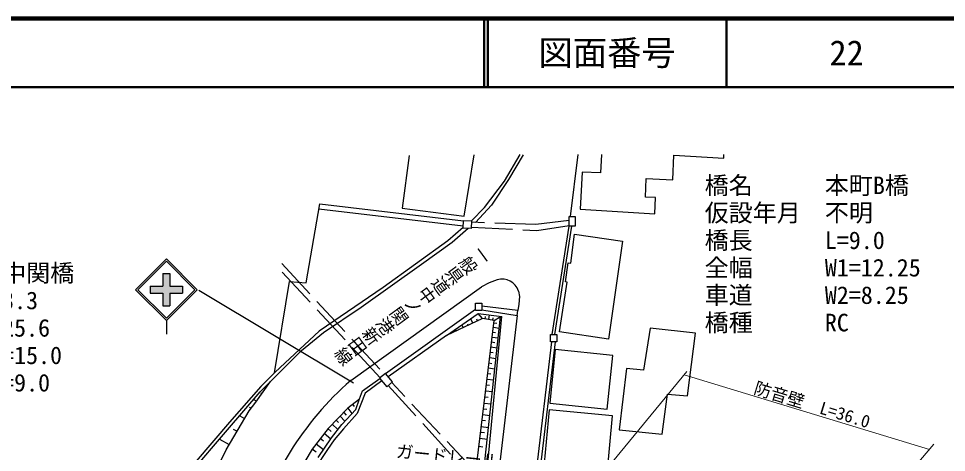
# Model space of a CAD drawing. Units: millimetres, scale not verified. Extents: x 40000 to 680000, y 20000 to 380000.
# Drawn here: x 440932 to 576029, y 316746 to 380000 of the extents above; entities that cross this region are included whole.
import ezdxf
from ezdxf.enums import TextEntityAlignment as Align

# ---------------------------------------------------------------- set-up
doc = ezdxf.new("R2010")
doc.units = ezdxf.units.MM
doc.header["$LTSCALE"] = 1000
doc.linetypes.add('DASHED', pattern=[7.5, 6, -1.5])
for name, color, linetype, lineweight in [('M-BGD', 7, 'Continuous', 25), ('M-STR-HTXT', 7, 'Continuous', 13), ('M-STR-STRC', 7, 'Continuous', 25), ('M-TTL', 2, 'Continuous', 140), ('M-TTL-LINE', 7, 'Continuous', 50)]:
    doc.layers.add(name, color=color, linetype=linetype, lineweight=lineweight)
doc.layers.add('M-BMK-HTXT', color=7, linetype='Continuous')
doc.layers.add('M-TTL-TXT', color=7, linetype='Continuous')
doc.styles.add('@ＭＳ ゴシック', font='')
doc.styles.add('ＭＳ ゴシック', font='')
doc.styles.get('@ＭＳ ゴシック').set_extended_font_data('@MS Gothic')
doc.styles.get('ＭＳ ゴシック').set_extended_font_data('MS Gothic')

msp = doc.modelspace()

# ---------------------------------------------------------------- hatches: boundary and pattern name
at = {"layer": 'M-STR-STRC'}
msp.add_hatch(color=256, dxfattribs=at).paths.add_polyline_path([(460096, 340971), (461957, 340971), (461958, 342831), (462958, 342831), (462957, 340971), (464816, 340971), (464816, 339971), (462957, 339971), (462956, 338111), (461956, 338111), (461957, 339971), (460096, 339971)])

# ---------------------------------------------------------------- linework, layer by layer
at = {"layer": 'M-BGD'}
for p, q in [((497800, 360034), (496760, 352363)), ((505823, 351185), (507245, 360131)), ((511703, 356290), (513965, 360195)), ((514413, 360123), (512290, 356556)), ((521301, 351125), (522394, 360188)), ((525799, 360202), (525655, 357489)), ((536178, 356482), (536337, 360076)), ((536337, 360076), (543615, 359667)), ((543615, 359667), (543639, 360199)), ((522988, 357596), (522692, 352216)), ((525655, 357489), (522988, 357596)), ((532202, 353983), (532303, 356686)), ((532303, 356686), (536178, 356482)), ((508792, 352456), (511703, 356290)), ((512290, 356556), (509768, 352781)), ((533653, 353927), (532202, 353983)), ((482800, 341469), (484802, 352988)), ((484802, 352988), (505702, 350496)), ((509768, 352781), (507470, 350272)), ((533585, 351536), (533653, 353927)), ((505675, 349733), (484664, 352195)), ((496760, 352363), (505823, 351185)), ((506873, 350502), (508792, 352456)), ((522692, 352216), (533585, 351536)), ((505666, 349456), (505704, 350543)), ((505704, 350543), (506888, 350501)), ((506888, 350501), (506850, 349414)), ((521085, 351125), (521969, 351125)), ((521085, 349714), (521085, 351125)), ((521969, 351125), (521969, 349714)), ((505668, 349517), (503434, 347595)), ((504045, 347409), (506388, 349430)), ((506850, 349414), (505666, 349456)), ((518626, 333957), (521085, 349714)), ((521454, 349714), (518970, 333957)), ((521969, 349714), (521085, 349714)), ((521328, 344335), (521867, 348561)), ((521867, 348561), (528852, 347524)), ((503434, 347595), (494035, 340778)), ((499607, 344193), (504045, 347409)), ((528852, 347524), (526825, 333276)), ((490807, 337917), (499607, 344193)), ((520553, 341611), (520931, 344383)), ((520931, 344383), (521328, 344335)), ((510633, 341915), (509467, 341484)), ((478200, 328350), (480396, 341666)), ((480396, 341666), (482800, 341469)), ((494035, 340778), (484691, 334409)), ((489294, 327236), (508341, 340897)), ((509467, 341484), (508341, 340897)), ((519693, 334345), (520786, 341582)), ((520786, 341582), (520553, 341611)), ((513727, 340270), (513844, 339458)), ((513844, 339458), (513766, 338351)), ((485339, 334257), (490807, 337917)), ((507483, 338498), (508400, 338498)), ((507483, 337416), (507483, 338498)), ((508400, 338498), (508400, 337416)), ((513629, 337421), (508400, 338067)), ((513766, 338351), (513629, 337421)), ((494341, 328274), (507483, 337640)), ((503224, 333776), (507864, 337025)), ((508400, 337416), (507483, 337416)), ((507864, 337025), (511290, 336545)), ((508492, 336250), (507864, 337025)), ((508400, 337529), (513551, 336735)), ((508584, 313070), (511109, 336570)), ((508861, 336550), (508804, 336200)), ((509043, 313023), (511290, 336545)), ((509456, 336802), (509343, 336112)), ((510201, 335972), (511109, 336570)), ((513551, 336735), (510722, 312728)), ((513551, 336735), (513629, 337421)), ((508492, 336250), (503224, 333776)), ((505456, 335339), (505654, 334918)), ((506286, 335508), (506399, 335267)), ((506751, 336246), (507064, 335580)), ((507594, 336209), (507740, 335897)), ((510201, 335972), (508492, 336250)), ((509284, 328745), (510201, 335972)), ((509990, 336355), (509935, 336016)), ((510557, 335529), (510151, 335581)), ((484691, 334409), (478303, 328452)), ((482108, 331607), (485339, 334257)), ((503224, 333776), (494752, 327784)), ((504090, 334262), (504120, 334197)), ((504513, 334679), (504627, 334436)), ((505071, 334800), (505131, 334672)), ((510373, 334202), (509983, 334252)), ((510923, 334833), (510070, 334942)), ((518385, 333957), (519299, 333957)), ((518385, 332864), (518385, 333957)), ((519299, 333957), (519299, 332864)), ((526825, 333276), (519693, 334345)), ((532870, 334850), (531936, 328726)), ((539500, 334128), (532870, 334850)), ((538307, 324978), (539500, 334128)), ((510268, 332744), (509799, 332803)), ((510769, 333401), (509889, 333512)), ((516081, 311952), (518554, 332864)), ((519082, 332864), (516581, 312039)), ((519299, 332864), (518385, 332864)), ((477601, 327080), (482108, 331607)), ((510044, 331246), (509608, 331301)), ((510614, 331963), (509707, 332078)), ((519075, 331743), (518269, 323914)), ((527461, 330878), (519075, 331743)), ((509860, 329683), (509410, 329740)), ((510448, 330412), (509510, 330531)), ((526654, 323050), (527461, 330878)), ((478303, 328452), (476204, 326363)), ((507524, 313939), (509284, 328745)), ((510285, 328895), (509318, 329018)), ((529451, 328962), (528361, 320056)), ((531936, 328726), (529451, 328962)), ((475462, 324080), (477601, 327080)), ((476100, 325599), (477601, 327080)), ((491013, 325714), (493512, 327551)), ((493817, 327187), (491416, 325403)), ((494341, 328274), (493498, 327567)), ((493498, 327567), (494533, 326334)), ((495376, 327041), (494341, 328274)), ((494533, 326334), (495376, 327041)), ((510110, 327270), (509123, 327395)), ((509703, 328158), (509217, 328220)), ((471365, 320036), (476100, 325599)), ((476204, 326363), (471636, 321156)), ((490579, 324545), (491013, 325714)), ((509927, 325572), (508922, 325700)), ((509492, 326503), (509024, 326562)), ((475562, 324220), (475128, 324457)), ((476219, 325435), (476370, 325354)), ((490576, 324536), (488889, 323193)), ((490045, 323009), (490579, 324545)), ((491416, 325403), (490255, 322424)), ((509308, 324769), (508819, 324831)), ((534638, 319423), (535419, 325258)), ((535419, 325258), (538307, 324978)), ((474494, 322816), (475462, 324080)), ((474566, 323351), (474804, 323221)), ((488889, 323193), (485991, 320259)), ((487991, 320822), (490045, 323009)), ((488889, 323193), (489477, 322404)), ((489835, 323437), (489604, 323763)), ((509125, 323008), (508609, 323069)), ((509734, 323776), (508709, 323907)), ((518210, 322980), (517267, 313145)), ((527428, 322096), (518210, 322980)), ((518269, 323914), (526654, 323050)), ((471153, 317146), (474494, 322816)), ((473127, 322106), (473845, 321715)), ((487745, 322036), (488442, 321302)), ((490255, 322424), (488239, 320211)), ((488277, 322574), (488620, 322202)), ((509555, 322108), (508510, 322232)), ((526484, 312261), (527428, 322096)), ((471636, 321156), (466770, 315464)), ((485991, 320259), (483677, 317241)), ((485968, 320229), (486423, 319801)), ((486505, 318902), (487991, 320822)), ((486596, 320872), (487417, 320080)), ((488239, 320211), (486904, 318594)), ((487521, 321104), (487166, 321449)), ((509367, 320359), (508302, 320485)), ((508927, 321339), (508411, 321401)), ((455762, 301951), (471365, 320036)), ((472187, 320150), (472744, 319847)), ((484551, 316030), (486505, 318902)), ((485448, 319551), (486391, 318734)), ((508783, 319592), (508204, 319660)), ((528361, 320056), (534638, 319423)), ((470199, 318684), (471607, 317918)), ((484264, 318007), (485329, 317173)), ((485349, 318378), (484853, 318775)), ((486904, 318594), (485894, 317199)), ((508506, 317530), (507959, 317595)), ((509182, 318636), (508098, 318765)), ((469291, 313332), (471153, 317146)), ((483677, 317241), (480876, 312542)), ((483687, 317254), (484283, 316835)), ((485894, 317199), (484128, 314438))]:
    msp.add_line(p, q, dxfattribs=at)
at = {"layer": 'M-BGD', "linetype": 'DASHED'}
for p, q in [((516259, 349954), (506881, 350293)), ((521085, 350580), (516259, 349954)), ((506856, 349576), (516396, 349115)), ((516396, 349115), (521085, 349812)), ((493596, 327649), (478682, 343718)), ((479253, 344273), (494205, 328160)), ((507443, 313943), (495260, 326944)), ((494730, 326499), (506564, 313502))]:
    msp.add_line(p, q, dxfattribs=at)
at = {"layer": 'M-BGD'}
for centre, radius, start, end in [((511353, 339538), 2484, 17.14614, 106.85955), ((519449, 292712), 45839, 131.13642, 165.32906)]:
    msp.add_arc(centre, radius, start, end, dxfattribs=at)
at = {"layer": 'M-STR-HTXT'}
for p, q in [((538230, 328560), (505319, 288489)), ((573544, 317185), (537831, 328074)), ((539428, 277172), (574210, 317966))]:
    msp.add_line(p, q, dxfattribs=at)
at = {"layer": 'M-STR-STRC'}
for p, q in [((457956, 340471), (462456, 344971)), ((458310, 340471), (462456, 344618)), ((466956, 340471), (462456, 344971)), ((466603, 340471), (462456, 344618)), ((461958, 342831), (461957, 340971)), ((461958, 342831), (462958, 342831)), ((462958, 342831), (462957, 340971)), ((457956, 340471), (462456, 335971)), ((458310, 340471), (462456, 336324)), ((460096, 340971), (460096, 339971)), ((460096, 340971), (461957, 340971)), ((462456, 336324), (466603, 340471)), ((462456, 335971), (466956, 340471)), ((462957, 340971), (464816, 340971)), ((464816, 340971), (464816, 339971)), ((460096, 339971), (461957, 339971)), ((461957, 339971), (461956, 338111)), ((462957, 339971), (462956, 338111)), ((462957, 339971), (464816, 339971)), ((467174, 340389), (489686, 326913)), ((461956, 338111), (462956, 338111)), ((462456, 335971), (462456, 333971))]:
    msp.add_line(p, q, dxfattribs=at)
at = {"layer": 'M-TTL'}
msp.add_line((680000, 380000), (40000, 380000), dxfattribs=at)
at = {"layer": 'M-TTL-LINE'}
for p, q in [((508747, 380000), (508747, 370000)), ((509247, 380000), (509247, 370000)), ((543997, 380000), (543997, 370000)), ((40000, 370000), (680000, 370000))]:
    msp.add_line(p, q, dxfattribs=at)

# ---------------------------------------------------------------- texts
at = {"layer": 'M-BMK-HTXT', "style": '@ＭＳ ゴシック'}
msp.add_text('一般県道中ノ関港新田線', height=1833, rotation=216.194, dxfattribs=at).set_placement((508597, 347476), align=Align.BOTTOM_LEFT)
at = {"layer": 'M-STR-HTXT', "style": 'ＭＳ ゴシック'}
for s, p in [('橋名\u3000\u3000\u3000本町B橋', (540823, 356965)), ('仮設年月\u3000不明', (540823, 352965)), ('橋長\u3000\u3000\u3000L=9.0', (540823, 348965)), ('橋名\u3000\u3000\u3000新中関橋', (417543, 344196)), ('全幅\u3000\u3000\u3000W1=12.25', (540823, 344965)), ('仮設年月\u3000S63.3', (417543, 340196)), ('車道\u3000\u3000\u3000W2=8.25', (540823, 340965)), ('橋長\u3000\u3000\u3000L=25.6', (417543, 336196)), ('橋種\u3000\u3000\u3000RC', (540823, 336965)), ('全幅\u3000\u3000\u3000W1=15.0', (417543, 332196)), ('車道\u3000\u3000\u3000W2=9.0', (417543, 328196))]:
    msp.add_text(s, height=2566, dxfattribs=at).set_placement(p, align=Align.TOP_LEFT)
for s, rotation, p in [('防音壁\u3000L=36.0', 343.041, (556475, 323697)), ('ガードレール', 354.22, (503395, 316209))]:
    msp.add_text(s, height=1833, rotation=rotation, dxfattribs=at).set_placement(p, align=Align.MIDDLE_CENTER)
at = {"layer": 'M-TTL-TXT', "style": 'ＭＳ ゴシック'}
for s, p in [('図面番号', (526622, 375000)), ('22', (561497, 375000))]:
    msp.add_text(s, height=3666, dxfattribs=at).set_placement(p, align=Align.MIDDLE_CENTER)

doc.saveas('drawing.dxf')
